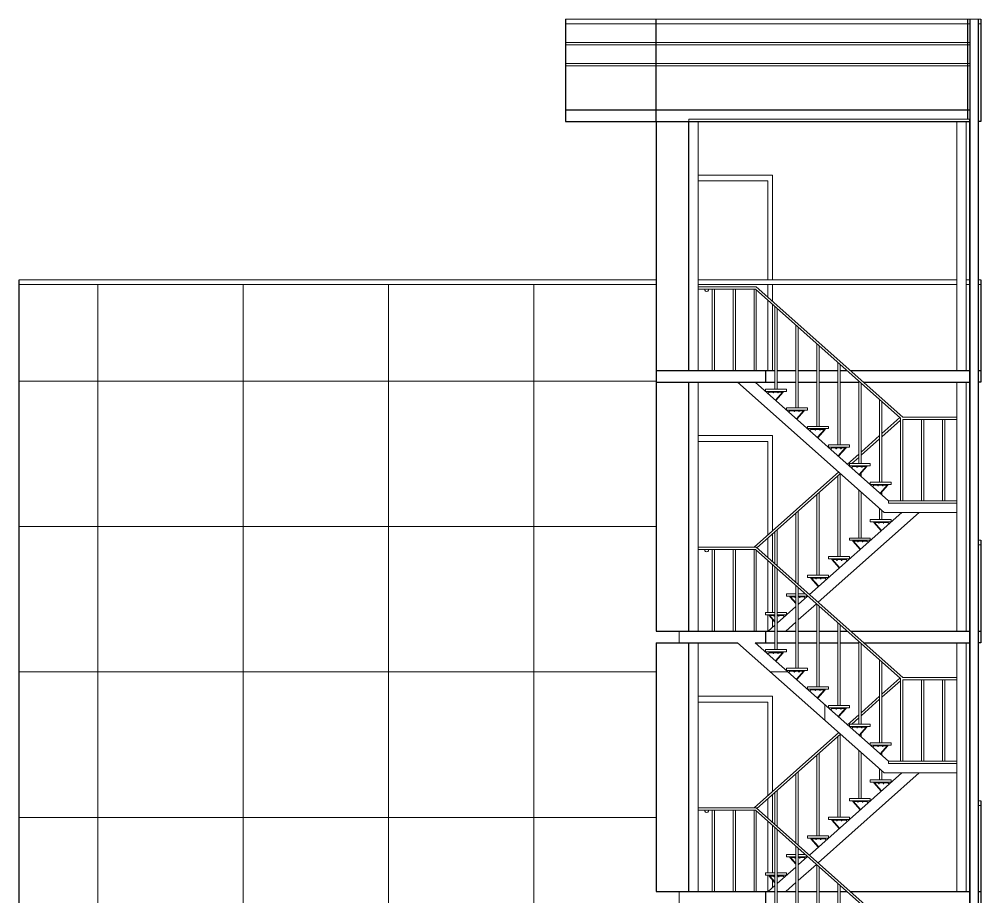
# Model space of a CAD drawing. Header units: inches. Extents: x 151827 to 158466, y -33102 to -26532.
# Drawn here: x 155975.7 to 156389, y -32668.7 to -32291.5 of the extents above; entities that cross this region are included whole.
import ezdxf

# ---------------------------------------------------------------- set-up
doc = ezdxf.new("R2010")
doc.units = ezdxf.units.IN
doc.header["$LTSCALE"] = 5
doc.header["$MEASUREMENT"] = 0
for name, color, linetype, lineweight in [('A-WALL', 7, 'Continuous', 9), ('DOOR', 62, 'Continuous', 0), ('Railing', 43, 'Continuous', 18), ('Staircase', 6, 'Continuous', 13), ('win', 5, 'Continuous', 18)]:
    doc.layers.add(name, color=color, linetype=linetype, lineweight=lineweight)
doc.layers.add('BOLTS', color=51, linetype='Continuous')
doc.layers.add('WALL', color=7, linetype='Continuous')

# ---------------------------------------------------------------- blocks, each defined once
blk = doc.blocks.new('A$C3A4C2E96')
at = {"layer": 'BOLTS', "color": 251}
blk.add_line((-0.015, 0.004), (0.015, 0.004), dxfattribs=at)
at = {"layer": 'BOLTS', "color": 252}
blk.add_lwpolyline([(-0.021, 0), (0.021, 0), (0.021, 0.002), (-0.021, 0.002)], close=True, dxfattribs=at)
blk.add_lwpolyline([(-0.017, 0.002), (-0.015, 0.004), (-0.015, 0.014, -0.414214), (-0.011, 0.018), (0.011, 0.018, -0.414214), (0.015, 0.014), (0.015, 0.004), (0.017, 0.002)], format="xyb", close=True, dxfattribs=at)
at = {"layer": 'BOLTS', "color": 251}
blk.add_lwpolyline([(0.008, 0.004), (0.008, 0.014, 0.414214), (0.004, 0.018), (-0.004, 0.018, 0.414214), (-0.008, 0.014), (-0.008, 0.004)], format="xyb", dxfattribs=at)
for centre, start, end in [((-0.011, 0.014), 0, 90), ((0.011, 0.014), 90, 180)]:
    blk.add_arc(centre, 0.0038, start, end, dxfattribs=at)

msp = doc.modelspace()

# ---------------------------------------------------------------- hatches: boundary and pattern name
at = {"layer": 'A-WALL', "ltscale": 5}
h = msp.add_hatch(dxfattribs=at)
h.set_pattern_fill('ANSI37', color=256, scale=500, angle=45)
h.set_pattern_definition([(90, (-19053.13, -4697.1), (-62.5, 0), []), (180, (-19053.13, -4697.1), (-4e-15, -62.5), [])])
h.paths.add_polyline_path([(156249.51, -32671.47), (156284.48, -32671.47), (156347.48, -32727.47), (156378.7, -32727.47), (156378.7, -32723.47), (156349.39, -32723.47), (156349.39, -32722.47), (156292.01, -32671.47), (156300.51, -32671.47), (156300.51, -32666.47), (156249.51, -32666.47), (156249.51, -32559.47), (156284.48, -32559.47), (156347.48, -32615.47), (156378.7, -32615.47), (156378.7, -32611.47), (156349.39, -32611.47), (156349.39, -32610.47), (156292.01, -32559.47), (156300.51, -32559.47), (156300.51, -32554.47), (156249.51, -32554.47), (156249.51, -32442.47), (156249.51, -32405.47), (155975.7, -32405.47), (155975.7, -32890.47), (156249.51, -32890.47), (156249.51, -32783.47), (156284.48, -32783.47), (156347.48, -32839.47), (156378.7, -32839.47), (156378.7, -32835.47), (156349.39, -32835.47), (156349.39, -32834.47), (156292.01, -32783.47), (156300.51, -32783.47), (156300.51, -32778.47), (156249.51, -32778.47)])

# ---------------------------------------------------------------- linework, layer by layer
for p, q in [((156263.51, -32335.47, -72.71), (156263.51, -32334.47, -72.71)), ((156263.51, -32334.47, -72.71), (156384.11, -32334.47, -72.71)), ((156384.11, -32334.47, -72.71), (156384.11, -32335.47, -72.71)), ((156267.51, -32442.47, -72.71), (156267.51, -32335.47, -72.71)), ((156378.7, -32442.47, -72.71), (156378.7, -32335.47, -72.71)), ((156382.7, -32442.47, -72.71), (156382.7, -32335.47, -72.71)), ((156384.11, -32442.47, -72.71), (156384.11, -32335.47, -72.71)), ((156292.51, -32406.47, -72.71), (156267.51, -32406.47, -72.71)), ((156292.13, -32407.47, -72.71), (156267.51, -32407.47, -72.71)), ((156273.51, -32442.47, -72.71), (156273.51, -32407.47, -72.71)), ((156274.51, -32442.47, -72.71), (156274.51, -32407.47, -72.71)), ((156282.51, -32442.47, -72.71), (156282.51, -32407.47, -72.71)), ((156283.51, -32442.47, -72.71), (156283.51, -32407.47, -72.71)), ((156291.51, -32442.47, -72.71), (156291.51, -32407.47, -72.71)), ((156354.51, -32462.92, -72.71), (156292.13, -32407.47, -72.71)), ((156355.51, -32462.47, -72.71), (156292.51, -32406.47, -72.71)), ((156292.51, -32442.47, -72.71), (156292.51, -32407.81, -72.71)), ((156300.51, -32450.47, -72.71), (156300.51, -32414.92, -72.71)), ((156301.51, -32450.47, -72.71), (156301.51, -32415.81, -72.71)), ((156309.51, -32458.47, -72.71), (156309.51, -32422.92, -72.71)), ((156310.51, -32458.47, -72.71), (156310.51, -32423.81, -72.71)), ((156318.51, -32466.47, -72.71), (156318.51, -32430.92, -72.71)), ((156319.51, -32466.47, -72.71), (156319.51, -32431.81, -72.71)), ((156327.51, -32474.47, -72.71), (156327.51, -32438.92, -72.71)), ((156328.51, -32474.47, -72.71), (156328.51, -32439.81, -72.71)), ((156384.11, -32442.47, -72.71), (156384.11, -32447.47, -72.71)), ((156267.51, -32554.47, -72.71), (156267.51, -32447.47, -72.71)), ((156284.48, -32447.47, -72.71), (156347.48, -32503.47, -72.71)), ((156292.01, -32447.47, -72.71), (156349.39, -32498.47, -72.71)), ((156336.51, -32482.47, -72.71), (156336.51, -32446.92, -72.71)), ((156337.51, -32482.47, -72.71), (156337.51, -32447.81, -72.71)), ((156378.7, -32554.47, -72.71), (156378.7, -32447.47, -72.71)), ((156382.7, -32554.47, -72.71), (156382.7, -32447.47, -72.71)), ((156384.11, -32554.47, -72.71), (156384.11, -32447.47, -72.71)), ((156297.96, -32451.77, -72.71), (156297.47, -32452.32, -72.71)), ((156303.76, -32451.77, -72.71), (156300.71, -32455.2, -72.71)), ((156304.06, -32451.77, -72.71), (156300.88, -32455.35, -72.71)), ((156345.51, -32490.47, -72.71), (156345.51, -32454.92, -72.71)), ((156346.51, -32490.47, -72.71), (156346.51, -32455.81, -72.71)), ((156306.96, -32459.77, -72.71), (156306.47, -32460.32, -72.71)), ((156312.76, -32459.77, -72.71), (156309.71, -32463.2, -72.71)), ((156313.06, -32459.77, -72.71), (156309.88, -32463.35, -72.71)), ((156354.51, -32462.92, -72.71), (156354.51, -32498.47, -72.71)), ((156355.51, -32462.47, -72.71), (156378.7, -32462.47, -72.71)), ((156355.51, -32463.47, -72.71), (156355.51, -32498.47, -72.71)), ((156355.51, -32463.47, -72.71), (156378.7, -32463.47, -72.71)), ((156363.51, -32463.47, -72.71), (156363.51, -32498.47, -72.71)), ((156364.51, -32463.47, -72.71), (156364.51, -32498.47, -72.71)), ((156372.51, -32463.47, -72.71), (156372.51, -32498.47, -72.71)), ((156373.51, -32463.47, -72.71), (156373.51, -32498.47, -72.71)), ((156315.96, -32467.77, -72.71), (156315.47, -32468.32, -72.71)), ((156321.76, -32467.77, -72.71), (156318.71, -32471.2, -72.71)), ((156322.06, -32467.77, -72.71), (156318.88, -32471.35, -72.71)), ((156324.96, -32475.77, -72.71), (156324.47, -32476.32, -72.71)), ((156330.76, -32475.77, -72.71), (156327.71, -32479.2, -72.71)), ((156331.06, -32475.77, -72.71), (156327.88, -32479.35, -72.71)), ((156333.96, -32483.77, -72.71), (156333.47, -32484.32, -72.71)), ((156339.76, -32483.77, -72.71), (156336.71, -32487.2, -72.71)), ((156340.06, -32483.77, -72.71), (156336.88, -32487.35, -72.71)), ((156342.96, -32491.77, -72.71), (156342.47, -32492.32, -72.71)), ((156348.76, -32491.77, -72.71), (156345.71, -32495.2, -72.71)), ((156349.06, -32491.77, -72.71), (156345.88, -32495.35, -72.71)), ((156349.39, -32498.47, -72.71), (156378.7, -32498.47, -72.71)), ((156315.32, -32538.75, -72.71), (156355.01, -32503.47, -72.71)), ((156319.09, -32542.09, -72.71), (156362.54, -32503.47, -72.71)), ((156347.48, -32503.47, -72.71), (156378.7, -32503.47, -72.71)), ((156342.96, -32507.77, -72.71), (156346.14, -32511.35, -72.71)), ((156343.26, -32507.77, -72.71), (156346.31, -32511.2, -72.71)), ((156349.06, -32507.77, -72.71), (156349.55, -32508.32, -72.71)), ((156333.96, -32515.77, -72.71), (156337.14, -32519.35, -72.71)), ((156334.26, -32515.77, -72.71), (156337.31, -32519.2, -72.71)), ((156340.06, -32515.77, -72.71), (156340.55, -32516.32, -72.71)), ((156292.51, -32518.47, -72.71), (156267.51, -32518.47, -72.71)), ((156292.13, -32519.47, -72.71), (156267.51, -32519.47, -72.71)), ((156273.51, -32554.47, -72.71), (156273.51, -32519.47, -72.71)), ((156274.51, -32554.47, -72.71), (156274.51, -32519.47, -72.71)), ((156282.51, -32554.47, -72.71), (156282.51, -32519.47, -72.71)), ((156283.51, -32554.47, -72.71), (156283.51, -32519.47, -72.71)), ((156291.51, -32554.47, -72.71), (156291.51, -32519.47, -72.71)), ((156354.51, -32574.92, -72.71), (156292.13, -32519.47, -72.71)), ((156355.51, -32574.47, -72.71), (156292.51, -32518.47, -72.71)), ((156292.51, -32554.47, -72.71), (156292.51, -32519.81, -72.71)), ((156324.96, -32523.77, -72.71), (156328.14, -32527.35, -72.71)), ((156325.26, -32523.77, -72.71), (156328.31, -32527.2, -72.71)), ((156331.06, -32523.77, -72.71), (156331.55, -32524.32, -72.71)), ((156300.51, -32562.47, -72.71), (156300.51, -32526.92, -72.71)), ((156301.51, -32562.47, -72.71), (156301.51, -32527.81, -72.71)), ((156315.96, -32531.77, -72.71), (156319.14, -32535.35, -72.71)), ((156316.26, -32531.77, -72.71), (156319.31, -32535.2, -72.71)), ((156322.06, -32531.77, -72.71), (156322.55, -32532.32, -72.71)), ((156309.51, -32570.47, -72.71), (156309.51, -32534.92, -72.71)), ((156310.51, -32570.47, -72.71), (156310.51, -32535.81, -72.71)), ((156306.96, -32539.77, -72.71), (156309.51, -32542.64, -72.71)), ((156307.26, -32539.77, -72.71), (156309.51, -32542.3, -72.71)), ((156310.51, -32543.02, -72.71), (156314.57, -32539.41, -72.71)), ((156313.06, -32539.77, -72.71), (156313.55, -32540.32, -72.71)), ((156301.51, -32551.02, -72.71), (156309.51, -32543.91, -72.71)), ((156310.51, -32549.71, -72.71), (156318.33, -32542.76, -72.71)), ((156318.51, -32578.47, -72.71), (156318.51, -32542.92, -72.71)), ((156319.51, -32578.47, -72.71), (156319.51, -32543.81, -72.71)), ((156297.96, -32547.77, -72.71), (156300.51, -32550.64, -72.71)), ((156298.26, -32547.77, -72.71), (156300.51, -32550.3, -72.71)), ((156304.06, -32547.77, -72.71), (156304.55, -32548.32, -72.71)), ((156297.64, -32554.47, -72.71), (156300.51, -32551.91, -72.71)), ((156305.16, -32554.47, -72.71), (156309.51, -32550.6, -72.71)), ((156327.51, -32586.47, -72.71), (156327.51, -32550.92, -72.71)), ((156328.51, -32586.47, -72.71), (156328.51, -32551.81, -72.71)), ((156267.51, -32666.47, -72.71), (156267.51, -32559.47, -72.71)), ((156284.48, -32559.47, -72.71), (156347.48, -32615.47, -72.71)), ((156292.01, -32559.47, -72.71), (156349.39, -32610.47, -72.71)), ((156336.51, -32594.47, -72.71), (156336.51, -32558.92, -72.71)), ((156337.51, -32594.47, -72.71), (156337.51, -32559.81, -72.71)), ((156378.7, -32666.47, -72.71), (156378.7, -32559.47, -72.71)), ((156382.7, -32666.47, -72.71), (156382.7, -32559.47, -72.71)), ((156384.11, -32666.47, -72.71), (156384.11, -32559.47, -72.71)), ((156297.96, -32563.77, -72.71), (156297.47, -32564.32, -72.71)), ((156303.76, -32563.77, -72.71), (156300.71, -32567.2, -72.71)), ((156304.06, -32563.77, -72.71), (156300.88, -32567.35, -72.71)), ((156345.51, -32602.47, -72.71), (156345.51, -32566.92, -72.71)), ((156346.51, -32602.47, -72.71), (156346.51, -32567.81, -72.71)), ((156306.96, -32571.77, -72.71), (156306.47, -32572.32, -72.71)), ((156312.76, -32571.77, -72.71), (156309.71, -32575.2, -72.71)), ((156313.06, -32571.77, -72.71), (156309.88, -32575.35, -72.71)), ((156355.51, -32574.47, -72.71), (156378.7, -32574.47, -72.71)), ((156354.51, -32574.92, -72.71), (156354.51, -32610.47, -72.71)), ((156355.51, -32575.47, -72.71), (156355.51, -32610.47, -72.71)), ((156355.51, -32575.47, -72.71), (156378.7, -32575.47, -72.71)), ((156363.51, -32575.47, -72.71), (156363.51, -32610.47, -72.71)), ((156364.51, -32575.47, -72.71), (156364.51, -32610.47, -72.71)), ((156372.51, -32575.47, -72.71), (156372.51, -32610.47, -72.71)), ((156373.51, -32575.47, -72.71), (156373.51, -32610.47, -72.71)), ((156315.96, -32579.77, -72.71), (156315.47, -32580.32, -72.71)), ((156321.76, -32579.77, -72.71), (156318.71, -32583.2, -72.71)), ((156322.06, -32579.77, -72.71), (156318.88, -32583.35, -72.71)), ((156324.96, -32587.77, -72.71), (156324.47, -32588.32, -72.71)), ((156330.76, -32587.77, -72.71), (156327.71, -32591.2, -72.71)), ((156331.06, -32587.77, -72.71), (156327.88, -32591.35, -72.71)), ((156333.96, -32595.77, -72.71), (156333.47, -32596.32, -72.71)), ((156339.76, -32595.77, -72.71), (156336.71, -32599.2, -72.71)), ((156340.06, -32595.77, -72.71), (156336.88, -32599.35, -72.71)), ((156342.96, -32603.77, -72.71), (156342.47, -32604.32, -72.71)), ((156348.76, -32603.77, -72.71), (156345.71, -32607.2, -72.71)), ((156349.06, -32603.77, -72.71), (156345.88, -32607.35, -72.71)), ((156349.39, -32610.47, -72.71), (156378.7, -32610.47, -72.71)), ((156315.32, -32650.75, -72.71), (156355.01, -32615.47, -72.71)), ((156319.09, -32654.09, -72.71), (156362.54, -32615.47, -72.71)), ((156347.48, -32615.47, -72.71), (156378.7, -32615.47, -72.71)), ((156342.96, -32619.77, -72.71), (156346.14, -32623.35, -72.71)), ((156343.26, -32619.77, -72.71), (156346.31, -32623.2, -72.71)), ((156349.06, -32619.77, -72.71), (156349.55, -32620.32, -72.71)), ((156333.96, -32627.77, -72.71), (156337.14, -32631.35, -72.71)), ((156334.26, -32627.77, -72.71), (156337.31, -32631.2, -72.71)), ((156340.06, -32627.77, -72.71), (156340.55, -32628.32, -72.71)), ((156292.51, -32630.47, -72.71), (156267.51, -32630.47, -72.71)), ((156292.13, -32631.47, -72.71), (156267.51, -32631.47, -72.71)), ((156273.51, -32666.47, -72.71), (156273.51, -32631.47, -72.71)), ((156274.51, -32666.47, -72.71), (156274.51, -32631.47, -72.71)), ((156282.51, -32666.47, -72.71), (156282.51, -32631.47, -72.71)), ((156283.51, -32666.47, -72.71), (156283.51, -32631.47, -72.71)), ((156291.51, -32666.47, -72.71), (156291.51, -32631.47, -72.71)), ((156354.51, -32686.92, -72.71), (156292.13, -32631.47, -72.71)), ((156355.51, -32686.47, -72.71), (156292.51, -32630.47, -72.71)), ((156292.51, -32666.47, -72.71), (156292.51, -32631.81, -72.71)), ((156324.96, -32635.77, -72.71), (156328.14, -32639.35, -72.71)), ((156325.26, -32635.77, -72.71), (156328.31, -32639.2, -72.71)), ((156331.06, -32635.77, -72.71), (156331.55, -32636.32, -72.71)), ((156300.51, -32674.47, -72.71), (156300.51, -32638.92, -72.71)), ((156301.51, -32674.47, -72.71), (156301.51, -32639.81, -72.71)), ((156315.96, -32643.77, -72.71), (156319.14, -32647.35, -72.71)), ((156316.26, -32643.77, -72.71), (156319.31, -32647.2, -72.71)), ((156322.06, -32643.77, -72.71), (156322.55, -32644.32, -72.71)), ((156309.51, -32682.47, -72.71), (156309.51, -32646.92, -72.71)), ((156310.51, -32682.47, -72.71), (156310.51, -32647.81, -72.71)), ((156306.96, -32651.77, -72.71), (156309.51, -32654.64, -72.71)), ((156307.26, -32651.77, -72.71), (156309.51, -32654.3, -72.71)), ((156310.51, -32655.02, -72.71), (156314.57, -32651.41, -72.71)), ((156313.06, -32651.77, -72.71), (156313.55, -32652.32, -72.71)), ((156301.51, -32663.02, -72.71), (156309.51, -32655.91, -72.71)), ((156310.51, -32661.71, -72.71), (156318.33, -32654.76, -72.71)), ((156318.51, -32690.47, -72.71), (156318.51, -32654.92, -72.71)), ((156319.51, -32690.47, -72.71), (156319.51, -32655.81, -72.71)), ((156297.96, -32659.77, -72.71), (156300.51, -32662.64, -72.71)), ((156298.26, -32659.77, -72.71), (156300.51, -32662.3, -72.71)), ((156304.06, -32659.77, -72.71), (156304.55, -32660.32, -72.71)), ((156297.64, -32666.47, -72.71), (156300.51, -32663.91, -72.71)), ((156305.16, -32666.47, -72.71), (156309.51, -32662.6, -72.71)), ((156327.51, -32698.47, -72.71), (156327.51, -32662.92, -72.71)), ((156328.51, -32698.47, -72.71), (156328.51, -32663.81, -72.71))]:
    msp.add_line(p, q, dxfattribs=at)
at = {"layer": 'A-WALL', "ltscale": 5, "elevation": -72.71}
for points in [[(156305.51, -32451.47), (156296.51, -32451.47), (156296.51, -32450.47), (156305.51, -32450.47)], [(156314.51, -32459.47), (156305.51, -32459.47), (156305.51, -32458.47), (156314.51, -32458.47)], [(156323.51, -32467.47), (156314.51, -32467.47), (156314.51, -32466.47), (156323.51, -32466.47)], [(156332.51, -32475.47), (156323.51, -32475.47), (156323.51, -32474.47), (156332.51, -32474.47)], [(156341.51, -32483.47), (156332.51, -32483.47), (156332.51, -32482.47), (156341.51, -32482.47)], [(156350.51, -32491.47), (156341.51, -32491.47), (156341.51, -32490.47), (156350.51, -32490.47)], [(156349.39, -32498.47), (156378.7, -32498.47), (156378.7, -32499.47), (156349.39, -32499.47)], [(156341.51, -32506.47), (156350.51, -32506.47), (156350.51, -32507.47), (156341.51, -32507.47)], [(156332.51, -32514.47), (156341.51, -32514.47), (156341.51, -32515.47), (156332.51, -32515.47)], [(156323.51, -32522.47), (156332.51, -32522.47), (156332.51, -32523.47), (156323.51, -32523.47)], [(156314.51, -32530.47), (156323.51, -32530.47), (156323.51, -32531.47), (156314.51, -32531.47)], [(156305.51, -32563.47), (156296.51, -32563.47), (156296.51, -32562.47), (156305.51, -32562.47)], [(156314.51, -32571.47), (156305.51, -32571.47), (156305.51, -32570.47), (156314.51, -32570.47)], [(156323.51, -32579.47), (156314.51, -32579.47), (156314.51, -32578.47), (156323.51, -32578.47)], [(156332.51, -32587.47), (156323.51, -32587.47), (156323.51, -32586.47), (156332.51, -32586.47)], [(156341.51, -32595.47), (156332.51, -32595.47), (156332.51, -32594.47), (156341.51, -32594.47)], [(156350.51, -32603.47), (156341.51, -32603.47), (156341.51, -32602.47), (156350.51, -32602.47)], [(156349.39, -32610.47), (156378.7, -32610.47), (156378.7, -32611.47), (156349.39, -32611.47)], [(156341.51, -32618.47), (156350.51, -32618.47), (156350.51, -32619.47), (156341.51, -32619.47)], [(156332.51, -32626.47), (156341.51, -32626.47), (156341.51, -32627.47), (156332.51, -32627.47)], [(156323.51, -32634.47), (156332.51, -32634.47), (156332.51, -32635.47), (156323.51, -32635.47)], [(156314.51, -32642.47), (156323.51, -32642.47), (156323.51, -32643.47), (156314.51, -32643.47)]]:
    msp.add_lwpolyline(points, close=True, dxfattribs=at)
for points in [[(156309.51, -32539.47), (156305.51, -32539.47), (156305.51, -32538.47), (156309.51, -32538.47)], [(156310.51, -32538.47), (156313.5, -32538.47)], [(156314.51, -32539.36), (156314.51, -32539.47), (156310.51, -32539.47)], [(156300.51, -32547.47), (156296.51, -32547.47), (156296.51, -32546.47), (156300.51, -32546.47)], [(156301.51, -32546.47), (156305.51, -32546.47), (156305.51, -32547.47), (156301.51, -32547.47)], [(156309.51, -32651.47), (156305.51, -32651.47), (156305.51, -32650.47), (156309.51, -32650.47)], [(156310.51, -32650.47), (156313.5, -32650.47)], [(156314.51, -32651.36), (156314.51, -32651.47), (156310.51, -32651.47)], [(156300.51, -32659.47), (156296.51, -32659.47), (156296.51, -32658.47), (156300.51, -32658.47)], [(156301.51, -32658.47), (156305.51, -32658.47), (156305.51, -32659.47), (156301.51, -32659.47)]]:
    msp.add_lwpolyline(points, dxfattribs=at)
at = {"layer": 'A-WALL', "ltscale": 5}
for centre in [(156271.16, -32407.72, -72.71), (156271.16, -32519.72, -72.71), (156271.16, -32631.72, -72.71)]:
    msp.add_arc(centre, 0.766, 160.9616, 19.0384, dxfattribs=at)
at = {"layer": 'DOOR', "lineweight": 13}
for p, q in [((156267.51, -32358.47, -72.71), (156299.51, -32358.47, -72.71)), ((156299.51, -32403.47, -72.71), (156299.51, -32358.47, -72.71)), ((156267.51, -32360.97, -72.71), (156297.51, -32360.97, -72.71)), ((156297.51, -32403.47, -72.71), (156297.51, -32360.97, -72.71)), ((156297.51, -32410.91, -72.71), (156297.51, -32405.47, -72.71)), ((156299.51, -32412.69, -72.71), (156299.51, -32405.47, -72.71)), ((156297.51, -32442.47, -72.71), (156297.51, -32412.25, -72.71)), ((156299.51, -32442.47, -72.71), (156299.51, -32414.03, -72.71)), ((156267.51, -32470.47, -72.71), (156299.51, -32470.47, -72.71)), ((156299.51, -32511.36, -72.71), (156299.51, -32470.47, -72.71)), ((156267.51, -32472.97, -72.71), (156297.51, -32472.97, -72.71)), ((156297.51, -32513.13, -72.71), (156297.51, -32472.97, -72.71)), ((156334.4, -32483.47, -72.71), (156334.4, -32483.47, -72.71)), ((156334.4, -32483.47, -72.71), (156334.4, -32483.47, -72.71)), ((156336.9, -32483.47, -72.71), (156336.9, -32483.47, -72.71)), ((156336.9, -32487.33, -72.71), (156336.9, -32487.37, -72.71)), ((156299.51, -32524.69, -72.71), (156299.51, -32512.69, -72.71)), ((156297.51, -32522.91, -72.71), (156297.51, -32514.47, -72.71)), ((156336.9, -32515.47, -72.71), (156336.9, -32515.47, -72.71)), ((156297.51, -32546.47, -72.71), (156297.51, -32524.25, -72.71)), ((156299.51, -32546.47, -72.71), (156299.51, -32526.03, -72.71)), ((156297.51, -32554.47, -72.71), (156297.51, -32547.47, -72.71)), ((156299.51, -32552.8, -72.71), (156299.51, -32549.51, -72.71)), ((156267.51, -32582.47, -72.71), (156299.51, -32582.47, -72.71)), ((156299.51, -32623.36, -72.71), (156299.51, -32582.47, -72.71)), ((156267.51, -32584.97, -72.71), (156297.51, -32584.97, -72.71)), ((156297.51, -32625.13, -72.71), (156297.51, -32584.97, -72.71)), ((156334.4, -32595.47, -72.71), (156334.4, -32595.47, -72.71)), ((156334.4, -32595.47, -72.71), (156334.4, -32595.47, -72.71)), ((156336.9, -32595.47, -72.71), (156336.9, -32595.47, -72.71)), ((156336.9, -32599.33, -72.71), (156336.9, -32599.37, -72.71)), ((156297.51, -32634.91, -72.71), (156297.51, -32626.47, -72.71)), ((156299.51, -32636.69, -72.71), (156299.51, -32624.69, -72.71)), ((156336.9, -32627.47, -72.71), (156336.9, -32627.47, -72.71)), ((156297.51, -32658.47, -72.71), (156297.51, -32636.25, -72.71)), ((156299.51, -32658.47, -72.71), (156299.51, -32638.03, -72.71)), ((156297.51, -32666.47, -72.71), (156297.51, -32659.47, -72.71)), ((156299.51, -32664.8, -72.71), (156299.51, -32661.51, -72.71))]:
    msp.add_line(p, q, dxfattribs=at)
at = {"layer": 'Railing', "color": 30}
for p, q in [((156210.51, -32291.47, -72.71), (156388.98, -32291.47, -72.71)), ((156210.51, -32293.47, -72.71), (156384.4, -32293.47, -72.71)), ((156388.05, -32291.47, -72.71), (156388.98, -32291.47, -72.71)), ((156388.05, -32293.47, -72.71), (156388.98, -32293.47, -72.71)), ((156388.05, -32293.47, -72.71), (156388.98, -32293.47, -72.71)), ((156210.51, -32301.47, -72.71), (156384.4, -32301.47, -72.71)), ((156210.51, -32302.47, -72.71), (156384.4, -32302.47, -72.71)), ((156210.51, -32310.47, -72.71), (156384.4, -32310.47, -72.71)), ((156210.51, -32311.47, -72.71), (156384.4, -32311.47, -72.71)), ((155975.7, -32403.47, -72.71), (156249.51, -32403.47, -72.71)), ((156267.51, -32403.47, -72.71), (156378.7, -32403.47, -72.71)), ((156382.7, -32403.47, -72.71), (156384.4, -32403.47, -72.71)), ((156388.05, -32403.47, -72.71), (156388.98, -32403.47, -72.71)), ((155975.7, -32405.47, -72.71), (156249.51, -32405.47, -72.71)), ((156267.51, -32405.47, -72.71), (156378.7, -32405.47, -72.71)), ((156382.7, -32405.47, -72.71), (156384.4, -32405.47, -72.71)), ((156388.05, -32405.47, -72.71), (156388.98, -32405.47, -72.71)), ((156388.05, -32515.47, -72.71), (156388.98, -32515.47, -72.71)), ((156388.05, -32517.47, -72.71), (156388.98, -32517.47, -72.71)), ((156388.05, -32627.47, -72.71), (156388.98, -32627.47, -72.71)), ((156388.05, -32629.47, -72.71), (156388.98, -32629.47, -72.71))]:
    msp.add_line(p, q, dxfattribs=at)
at = {"layer": 'Staircase', "ltscale": 7}
for p, q in [((156346.51, -32469.58, -72.71), (156354.26, -32462.69, -72.71)), ((156346.51, -32470.92, -72.71), (156354.51, -32463.81, -72.71)), ((156337.51, -32477.58, -72.71), (156345.51, -32470.47, -72.71)), ((156337.51, -32478.92, -72.71), (156345.51, -32471.81, -72.71)), ((156331.7, -32482.75, -72.71), (156336.51, -32478.47, -72.71)), ((156332.45, -32483.41, -72.71), (156332.51, -32483.36, -72.71)), ((156333.52, -32482.47, -72.71), (156336.51, -32479.81, -72.71)), ((156291.51, -32518.47, -72.71), (156327.93, -32486.09, -72.71)), ((156292.76, -32518.69, -72.71), (156328.69, -32486.76, -72.71)), ((156327.51, -32487.81, -72.71), (156327.51, -32522.47, -72.71)), ((156328.51, -32486.92, -72.71), (156328.51, -32522.47, -72.71)), ((156337.51, -32486.64, -72.71), (156337.51, -32487.91, -72.71)), ((156318.51, -32495.81, -72.71), (156318.51, -32530.47, -72.71)), ((156319.51, -32494.92, -72.71), (156319.51, -32530.47, -72.71)), ((156336.51, -32493.71, -72.71), (156336.51, -32514.47, -72.71)), ((156337.51, -32494.6, -72.71), (156337.51, -32514.47, -72.71)), ((156346.51, -32494.64, -72.71), (156346.51, -32495.91, -72.71)), ((156309.51, -32503.81, -72.71), (156309.51, -32533.58, -72.71)), ((156310.51, -32502.92, -72.71), (156310.51, -32534.47, -72.71)), ((156345.51, -32501.71, -72.71), (156345.51, -32506.47, -72.71)), ((156346.51, -32502.6, -72.71), (156346.51, -32506.47, -72.71)), ((156300.51, -32511.81, -72.71), (156300.51, -32525.58, -72.71)), ((156301.51, -32510.92, -72.71), (156301.51, -32526.47, -72.71)), ((156346.51, -32581.58, -72.71), (156354.26, -32574.69, -72.71)), ((156346.51, -32582.92, -72.71), (156354.51, -32575.81, -72.71)), ((156337.51, -32589.58, -72.71), (156345.51, -32582.47, -72.71)), ((156337.51, -32590.92, -72.71), (156345.51, -32583.81, -72.71)), ((156331.7, -32594.75, -72.71), (156336.51, -32590.47, -72.71)), ((156332.45, -32595.41, -72.71), (156332.51, -32595.36, -72.71)), ((156333.52, -32594.47, -72.71), (156336.51, -32591.81, -72.71)), ((156291.51, -32630.47, -72.71), (156327.93, -32598.09, -72.71)), ((156292.76, -32630.69, -72.71), (156328.69, -32598.76, -72.71)), ((156328.51, -32598.92, -72.71), (156328.51, -32634.47, -72.71)), ((156337.51, -32598.64, -72.71), (156337.51, -32599.91, -72.71)), ((156327.51, -32599.81, -72.71), (156327.51, -32634.47, -72.71)), ((156319.51, -32606.92, -72.71), (156319.51, -32642.47, -72.71)), ((156336.51, -32605.71, -72.71), (156336.51, -32626.47, -72.71)), ((156337.51, -32606.6, -72.71), (156337.51, -32626.47, -72.71)), ((156346.51, -32606.64, -72.71), (156346.51, -32607.91, -72.71)), ((156318.51, -32607.81, -72.71), (156318.51, -32642.47, -72.71)), ((156309.51, -32615.81, -72.71), (156309.51, -32645.58, -72.71)), ((156310.51, -32614.92, -72.71), (156310.51, -32646.47, -72.71)), ((156345.51, -32613.71, -72.71), (156345.51, -32618.47, -72.71)), ((156346.51, -32614.6, -72.71), (156346.51, -32618.47, -72.71)), ((156300.51, -32623.81, -72.71), (156300.51, -32637.58, -72.71)), ((156301.51, -32622.92, -72.71), (156301.51, -32638.47, -72.71))]:
    msp.add_line(p, q, dxfattribs=at)
at = {"layer": 'Staircase', "ltscale": 7, "elevation": -72.71}
for points in [[(156297.96, -32451.47), (156297.96, -32451.77), (156304.06, -32451.77), (156304.06, -32451.47)], [(156306.96, -32459.47), (156306.96, -32459.77), (156313.06, -32459.77), (156313.06, -32459.47)], [(156315.96, -32467.47), (156315.96, -32467.77), (156322.06, -32467.77), (156322.06, -32467.47)], [(156324.96, -32475.47), (156324.96, -32475.77), (156331.06, -32475.77), (156331.06, -32475.47)], [(156333.96, -32483.47), (156333.96, -32483.77), (156340.06, -32483.77), (156340.06, -32483.47)], [(156342.96, -32491.47), (156342.96, -32491.77), (156349.06, -32491.77), (156349.06, -32491.47)], [(156349.06, -32507.47), (156349.06, -32507.77), (156342.96, -32507.77), (156342.96, -32507.47)], [(156340.06, -32515.47), (156340.06, -32515.77), (156333.96, -32515.77), (156333.96, -32515.47)], [(156331.06, -32523.47), (156331.06, -32523.77), (156324.96, -32523.77), (156324.96, -32523.47)], [(156322.06, -32531.47), (156322.06, -32531.77), (156315.96, -32531.77), (156315.96, -32531.47)], [(156297.96, -32563.47), (156297.96, -32563.77), (156304.06, -32563.77), (156304.06, -32563.47)], [(156306.96, -32571.47), (156306.96, -32571.77), (156313.06, -32571.77), (156313.06, -32571.47)], [(156315.96, -32579.47), (156315.96, -32579.77), (156322.06, -32579.77), (156322.06, -32579.47)], [(156324.96, -32587.47), (156324.96, -32587.77), (156331.06, -32587.77), (156331.06, -32587.47)], [(156333.96, -32595.47), (156333.96, -32595.77), (156340.06, -32595.77), (156340.06, -32595.47)], [(156342.96, -32603.47), (156342.96, -32603.77), (156349.06, -32603.77), (156349.06, -32603.47)], [(156349.06, -32619.47), (156349.06, -32619.77), (156342.96, -32619.77), (156342.96, -32619.47)], [(156340.06, -32627.47), (156340.06, -32627.77), (156333.96, -32627.77), (156333.96, -32627.47)], [(156331.06, -32635.47), (156331.06, -32635.77), (156324.96, -32635.77), (156324.96, -32635.47)], [(156322.06, -32643.47), (156322.06, -32643.77), (156315.96, -32643.77), (156315.96, -32643.47)]]:
    msp.add_lwpolyline(points, close=True, dxfattribs=at)
for points in [[(156309.51, -32539.77), (156306.96, -32539.77), (156306.96, -32539.47), (156309.51, -32539.47)], [(156310.51, -32539.47), (156313.06, -32539.47), (156313.06, -32539.77), (156310.51, -32539.77)], [(156300.51, -32547.77), (156297.96, -32547.77), (156297.96, -32547.47), (156300.51, -32547.47)], [(156301.51, -32547.47), (156304.06, -32547.47), (156304.06, -32547.77), (156301.51, -32547.77)], [(156309.51, -32651.77), (156306.96, -32651.77), (156306.96, -32651.47), (156309.51, -32651.47)], [(156310.51, -32651.47), (156313.06, -32651.47), (156313.06, -32651.77), (156310.51, -32651.77)], [(156300.51, -32659.77), (156297.96, -32659.77), (156297.96, -32659.47), (156300.51, -32659.47)], [(156301.51, -32659.47), (156304.06, -32659.47), (156304.06, -32659.77), (156301.51, -32659.77)]]:
    msp.add_lwpolyline(points, dxfattribs=at)
at = {"layer": 'WALL', "color": 2, "linetype": 'ByBlock', "ltscale": 5}
for p, q in [((156210.51, -32291.47, -72.71), (156210.51, -32335.47, -72.71)), ((156249.51, -32335.47, -72.71), (156249.51, -32291.47, -72.71)), ((156383.48, -32334.47, -72.71), (156383.48, -32291.47, -72.71)), ((156384.4, -32666.47, -72.71), (156384.4, -32291.47, -72.71)), ((156388.05, -32906.47, -72.71), (156388.05, -32291.47, -72.71)), ((156388.98, -32291.47, -72.71), (156388.98, -32335.47, -72.71)), ((156210.51, -32330.47, -72.71), (156384.4, -32330.47, -72.71)), ((156384.4, -32335.47, -72.71), (156384.4, -32330.47, -72.71)), ((156210.51, -32335.47, -72.71), (156384.4, -32335.47, -72.71)), ((156249.51, -32335.47, -72.71), (156249.51, -32442.47, -72.71)), ((156263.51, -32442.47, -72.71), (156263.51, -32335.47, -72.71)), ((156388.98, -32335.47, -72.71), (156388.05, -32335.47, -72.71)), ((155975.7, -32906.47, -72.71), (155975.7, -32403.47, -72.71)), ((156388.98, -32403.47, -72.71), (156388.98, -32447.47, -72.71)), ((156249.51, -32442.47, -72.71), (156300.51, -32442.47, -72.71)), ((156249.51, -32442.47, -72.71), (156249.51, -32554.47, -72.71)), ((156296.51, -32442.47, -72.71), (156296.51, -32447.47, -72.71)), ((156301.51, -32442.47, -72.71), (156309.51, -32442.47, -72.71)), ((156310.51, -32442.47, -72.71), (156318.51, -32442.47, -72.71)), ((156319.51, -32442.47, -72.71), (156327.51, -32442.47, -72.71)), ((156328.51, -32442.47, -72.71), (156331.5, -32442.47, -72.71)), ((156333.01, -32442.47, -72.71), (156384.4, -32442.47, -72.71)), ((156384.4, -32447.47, -72.71), (156384.4, -32442.47, -72.71)), ((156388.05, -32442.47, -72.71), (156388.98, -32442.47, -72.71)), ((156249.51, -32447.47, -72.71), (156300.51, -32447.47, -72.71)), ((156263.51, -32554.47, -72.71), (156263.51, -32447.47, -72.71)), ((156301.51, -32447.47, -72.71), (156309.51, -32447.47, -72.71)), ((156310.51, -32447.47, -72.71), (156318.51, -32447.47, -72.71)), ((156319.51, -32447.47, -72.71), (156327.51, -32447.47, -72.71)), ((156328.51, -32447.47, -72.71), (156336.51, -32447.47, -72.71)), ((156338.64, -32447.47, -72.71), (156384.4, -32447.47, -72.71)), ((156388.98, -32447.47, -72.71), (156388.05, -32447.47, -72.71)), ((156388.98, -32515.47, -72.71), (156388.98, -32559.47, -72.71)), ((156249.51, -32554.47, -72.71), (156300.51, -32554.47, -72.71)), ((156296.51, -32554.47, -72.71), (156296.51, -32559.47, -72.71)), ((156301.51, -32554.47, -72.71), (156309.51, -32554.47, -72.71)), ((156310.51, -32554.47, -72.71), (156318.51, -32554.47, -72.71)), ((156319.51, -32554.47, -72.71), (156327.51, -32554.47, -72.71)), ((156328.51, -32554.47, -72.71), (156331.5, -32554.47, -72.71)), ((156333.01, -32554.47, -72.71), (156384.4, -32554.47, -72.71)), ((156384.11, -32554.47, -72.71), (156384.11, -32559.47, -72.71)), ((156388.05, -32554.47, -72.71), (156388.98, -32554.47, -72.71)), ((156249.51, -32559.47, -72.71), (156284.48, -32559.47, -72.71)), ((156249.51, -32559.47, -72.71), (156249.51, -32666.47, -72.71)), ((156263.51, -32666.47, -72.71), (156263.51, -32559.47, -72.71)), ((156292.01, -32559.47, -72.71), (156300.51, -32559.47, -72.71)), ((156301.51, -32559.47, -72.71), (156309.51, -32559.47, -72.71)), ((156310.51, -32559.47, -72.71), (156318.51, -32559.47, -72.71)), ((156319.51, -32559.47, -72.71), (156327.51, -32559.47, -72.71)), ((156328.51, -32559.47, -72.71), (156336.51, -32559.47, -72.71)), ((156338.64, -32559.47, -72.71), (156384.4, -32559.47, -72.71)), ((156388.98, -32559.47, -72.71), (156388.05, -32559.47, -72.71)), ((156388.98, -32627.47, -72.71), (156388.98, -32671.47, -72.71)), ((156249.51, -32666.47, -72.71), (156300.51, -32666.47, -72.71)), ((156296.51, -32666.47, -72.71), (156296.51, -32671.47, -72.71)), ((156301.51, -32666.47, -72.71), (156309.51, -32666.47, -72.71)), ((156310.51, -32666.47, -72.71), (156318.51, -32666.47, -72.71)), ((156319.51, -32666.47, -72.71), (156327.51, -32666.47, -72.71)), ((156328.51, -32666.47, -72.71), (156331.5, -32666.47, -72.71)), ((156333.01, -32666.47, -72.71), (156384.4, -32666.47, -72.71)), ((156384.11, -32666.47, -72.71), (156384.11, -32671.47, -72.71)), ((156384.4, -32671.47, -72.71), (156384.4, -32666.47, -72.71)), ((156388.05, -32666.47, -72.71), (156388.98, -32666.47, -72.71))]:
    msp.add_line(p, q, dxfattribs=at)
at = {"layer": 'win'}
for p, q in [((156334.4, -32483.47, -72.71), (156334.4, -32483.47, -72.71)), ((156334.4, -32595.47, -72.71), (156334.4, -32595.47, -72.71))]:
    msp.add_line(p, q, dxfattribs=at)

# ---------------------------------------------------------------- block references
at = {"layer": 'Staircase', "ltscale": 7, "yscale": 9.999999902263017, "zscale": 9.999999902263017}
for p, xscale, rotation in [((156299.85, -32451.77, -72.71), 9.999999902263017, 180.0080106379237), ((156301.85, -32451.77, -72.71), 9.999999902263017, 180.0080106379237), ((156308.85, -32459.77, -72.71), 9.999999902263017, 180.0080106379237), ((156310.85, -32459.77, -72.71), 9.999999902263017, 180.0080106379237), ((156317.85, -32467.77, -72.71), 9.999999902263017, 180.0080106379237), ((156319.85, -32467.77, -72.71), 9.999999902263017, 180.0080106379237), ((156326.85, -32475.77, -72.71), 9.999999902263017, 180.0080106379237), ((156328.85, -32475.77, -72.71), 9.999999902263017, 180.0080106379237), ((156335.85, -32483.77, -72.71), 9.999999902263017, 180.0080106379237), ((156337.85, -32483.77, -72.71), 9.999999902263017, 180.0080106379237), ((156344.85, -32491.77, -72.71), 9.999999902263017, 180.0080106379237), ((156346.85, -32491.77, -72.71), 9.999999902263017, 180.0080106379237), ((156345.17, -32507.77, -72.71), -9.999999902263017, 179.9919893620764), ((156347.17, -32507.77, -72.71), -9.999999902263017, 179.9919893620764), ((156336.17, -32515.77, -72.71), -9.999999902263017, 179.9919893620764), ((156338.17, -32515.77, -72.71), -9.999999902263017, 179.9919893620764), ((156327.17, -32523.77, -72.71), -9.999999902263017, 179.9919893620764), ((156329.17, -32523.77, -72.71), -9.999999902263017, 179.9919893620764), ((156318.17, -32531.77, -72.71), -9.999999902263017, 179.9919893620764), ((156320.17, -32531.77, -72.71), -9.999999902263017, 179.9919893620764), ((156309.17, -32539.77, -72.71), -9.999999902263017, 179.9919893620764), ((156311.17, -32539.77, -72.71), -9.999999902263017, 179.9919893620764), ((156300.17, -32547.77, -72.71), -9.999999902263017, 179.9919893620764), ((156302.17, -32547.77, -72.71), -9.999999902263017, 179.9919893620764), ((156299.85, -32563.77, -72.71), 9.999999902263017, 180.0080106379237), ((156301.85, -32563.77, -72.71), 9.999999902263017, 180.0080106379237), ((156308.85, -32571.77, -72.71), 9.999999902263017, 180.0080106379237), ((156310.85, -32571.77, -72.71), 9.999999902263017, 180.0080106379237), ((156317.85, -32579.77, -72.71), 9.999999902263017, 180.0080106379237), ((156319.85, -32579.77, -72.71), 9.999999902263017, 180.0080106379237), ((156326.85, -32587.77, -72.71), 9.999999902263017, 180.0080106379237), ((156328.85, -32587.77, -72.71), 9.999999902263017, 180.0080106379237), ((156335.85, -32595.77, -72.71), 9.999999902263017, 180.0080106379237), ((156337.85, -32595.77, -72.71), 9.999999902263017, 180.0080106379237), ((156344.85, -32603.77, -72.71), 9.999999902263017, 180.0080106379237), ((156346.85, -32603.77, -72.71), 9.999999902263017, 180.0080106379237), ((156345.17, -32619.77, -72.71), -9.999999902263017, 179.9919893620764), ((156347.17, -32619.77, -72.71), -9.999999902263017, 179.9919893620764), ((156336.17, -32627.77, -72.71), -9.999999902263017, 179.9919893620764), ((156338.17, -32627.77, -72.71), -9.999999902263017, 179.9919893620764), ((156327.17, -32635.77, -72.71), -9.999999902263017, 179.9919893620764), ((156329.17, -32635.77, -72.71), -9.999999902263017, 179.9919893620764), ((156318.17, -32643.77, -72.71), -9.999999902263017, 179.9919893620764), ((156320.17, -32643.77, -72.71), -9.999999902263017, 179.9919893620764), ((156309.17, -32651.77, -72.71), -9.999999902263017, 179.9919893620764), ((156311.17, -32651.77, -72.71), -9.999999902263017, 179.9919893620764), ((156300.17, -32659.77, -72.71), -9.999999902263017, 179.9919893620764), ((156302.17, -32659.77, -72.71), -9.999999902263017, 179.9919893620764)]:
    msp.add_blockref('A$C3A4C2E96', p, dxfattribs=dict(at, xscale=xscale, rotation=rotation))

doc.saveas('drawing.dxf')
